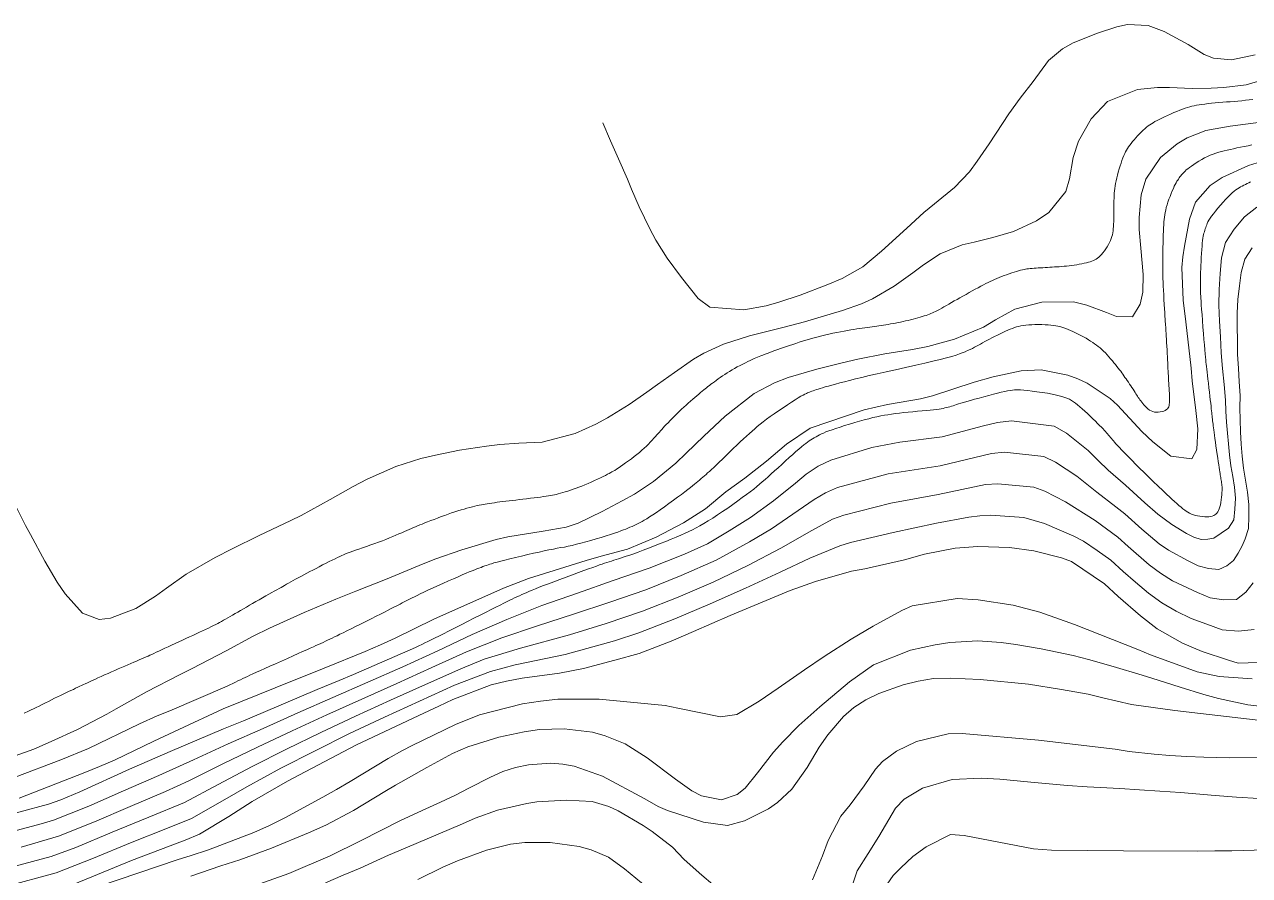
# Model space of a CAD drawing. Header units: inches. Extents: x 115425 to 116786, y 150085 to 152399.
# Drawn here: x 115569.6 to 115667.6, y 152248.4 to 152316.5 of the extents above; entities that cross this region are included whole.
import ezdxf

# ---------------------------------------------------------------- set-up
doc = ezdxf.new("R2010")
doc.units = ezdxf.units.IN
doc.header["$MEASUREMENT"] = 0
doc.layers.add('Contour', color=7, linetype='Continuous', lineweight=0, true_color=0xbed2ff)

msp = doc.modelspace()

# ---------------------------------------------------------------- linework, layer by layer
at = {"layer": 'Contour'}
for points in [[(115615.889, 152308.657), (115616.491, 152307.222), (115617.135, 152305.797), (115617.836, 152304.168), (115618.177, 152303.353), (115618.795, 152301.938), (115619.625, 152300.172), (115620.115, 152299.274), (115621.025, 152297.842), (115622.161, 152296.289), (115623.498, 152294.599), (115624.445, 152293.927), (115627.157, 152293.697), (115628.927, 152294.022), (115629.962, 152294.305), (115631.668, 152294.879), (115633.868, 152295.716), (115635.005, 152296.199), (115636.676, 152297.147), (115638.161, 152298.4), (115640.184, 152300.241), (115641.554, 152301.498), (115642.395, 152302.184), (115644.005, 152303.487), (115645.199, 152304.757), (115645.823, 152305.591), (115646.78, 152306.973), (115647.85, 152308.609), (115648.357, 152309.393), (115649.266, 152310.626), (115650.284, 152311.972), (115651.524, 152313.665), (115652.646, 152314.574), (115653.5, 152315.056), (115655.433, 152315.846), (115656.986, 152316.346), (115657.85, 152316.535), (115659.486, 152316.457), (115660.775, 152315.98), (115662.686, 152314.938), (115663.976, 152314.143), (115664.72, 152313.84), (115666.151, 152313.714), (115668.056, 152314.115)], [(115669.318, 152312.28), (115667.328, 152311.704), (115665.552, 152311.494), (115664.542, 152311.441), (115663.018, 152311.41), (115661.196, 152311.485), (115660.241, 152311.501), (115658.625, 152311.34), (115656.227, 152310.376), (115654.942, 152308.994), (115653.912, 152307.188), (115653.479, 152305.88), (115653.196, 152304.188), (115652.903, 152303.169), (115651.558, 152301.487), (115650.557, 152300.823), (115648.729, 152299.968), (115647.078, 152299.489), (115645.564, 152299.121), (115644.619, 152298.89), (115642.865, 152298.183), (115641.514, 152297.298), (115640.674, 152296.665), (115639.176, 152295.607), (115637.432, 152294.59), (115636.563, 152294.188), (115635.044, 152293.653), (115633.063, 152293.059), (115632.018, 152292.741), (115630.263, 152292.3), (115627.615, 152291.617), (115625.517, 152290.947), (115623.949, 152290.244), (115623.131, 152289.761), (115621.607, 152288.686), (115620.245, 152287.739), (115619.388, 152287.124), (115617.98, 152286.125), (115616.252, 152285.055), (115615.309, 152284.549), (115613.67, 152283.804), (115611.022, 152283.121), (115609.169, 152283.02), (115607.626, 152282.919), (115606.578, 152282.805), (115604.409, 152282.472), (115602.487, 152282.071), (115601.311, 152281.801), (115599.329, 152281.172), (115597.018, 152280.161), (115595.905, 152279.562), (115594.08, 152278.521), (115591.754, 152277.254), (115590.928, 152276.834), (115588.383, 152275.643), (115586.23, 152274.576), (115584.883, 152273.885), (115582.556, 152272.557), (115580.985, 152271.429), (115580.101, 152270.78), (115578.525, 152269.794), (115576.513, 152269.015), (115575.59, 152268.915), (115574.249, 152269.438), (115572.882, 152270.988), (115572.242, 152271.916), (115571.251, 152273.598), (115570.094, 152275.727), (115569.715, 152276.454), (115568.596, 152278.696)], [(115569.602, 152261.428), (115569.712, 152261.475), (115569.841, 152261.532), (115569.991, 152261.601), (115570.16, 152261.682), (115570.35, 152261.773), (115570.559, 152261.876), (115570.788, 152261.991), (115571.037, 152262.117), (115571.293, 152262.246), (115571.544, 152262.372), (115571.789, 152262.494), (115572.028, 152262.613), (115572.262, 152262.728), (115572.49, 152262.839), (115572.713, 152262.946), (115572.93, 152263.049), (115573.139, 152263.149), (115573.339, 152263.243), (115573.529, 152263.333), (115573.71, 152263.418), (115573.881, 152263.499), (115574.042, 152263.575), (115574.195, 152263.646), (115574.337, 152263.712), (115574.484, 152263.78), (115574.65, 152263.856), (115574.834, 152263.94), (115575.036, 152264.032), (115575.257, 152264.132), (115575.496, 152264.241), (115575.754, 152264.357), (115576.031, 152264.482), (115576.313, 152264.609), (115576.59, 152264.732), (115576.861, 152264.852), (115577.127, 152264.969), (115577.386, 152265.082), (115577.64, 152265.191), (115577.888, 152265.297), (115578.131, 152265.4), (115578.364, 152265.499), (115578.585, 152265.593), (115578.793, 152265.683), (115578.989, 152265.768), (115579.173, 152265.849), (115579.344, 152265.925), (115579.503, 152265.997), (115579.649, 152266.064), (115579.799, 152266.133), (115579.968, 152266.212), (115580.157, 152266.299), (115580.365, 152266.395), (115580.592, 152266.5), (115580.839, 152266.614), (115581.106, 152266.736), (115581.392, 152266.868), (115581.686, 152267.003), (115581.975, 152267.137), (115582.259, 152267.268), (115582.539, 152267.398), (115582.815, 152267.526), (115583.086, 152267.652), (115583.353, 152267.776), (115583.615, 152267.899), (115583.867, 152268.017), (115584.106, 152268.13), (115584.329, 152268.238), (115584.538, 152268.34), (115584.733, 152268.437), (115584.913, 152268.527), (115585.078, 152268.613), (115585.229, 152268.693), (115585.378, 152268.773), (115585.535, 152268.86), (115585.703, 152268.953), (115585.879, 152269.053), (115586.066, 152269.159), (115586.261, 152269.272), (115586.466, 152269.392), (115586.681, 152269.518), (115586.903, 152269.648), (115587.133, 152269.782), (115587.369, 152269.919), (115587.611, 152270.06), (115587.861, 152270.203), (115588.117, 152270.35), (115588.38, 152270.499), (115588.649, 152270.652), (115588.914, 152270.802), (115589.161, 152270.941), (115589.391, 152271.071), (115589.604, 152271.191), (115589.8, 152271.302), (115589.979, 152271.402), (115590.141, 152271.493), (115590.285, 152271.574), (115590.427, 152271.653), (115590.58, 152271.738), (115590.744, 152271.829), (115590.92, 152271.926), (115591.107, 152272.029), (115591.305, 152272.137), (115591.515, 152272.252), (115591.736, 152272.372), (115591.966, 152272.497), (115592.201, 152272.623), (115592.443, 152272.752), (115592.69, 152272.882), (115592.943, 152273.014), (115593.202, 152273.148), (115593.467, 152273.284), (115593.738, 152273.422), (115594.001, 152273.555), (115594.242, 152273.675), (115594.461, 152273.784), (115594.659, 152273.88), (115594.836, 152273.964), (115594.991, 152274.036), (115595.124, 152274.096), (115595.235, 152274.144), (115595.351, 152274.19), (115595.496, 152274.245), (115595.67, 152274.31), (115595.875, 152274.384), (115596.108, 152274.467), (115596.372, 152274.559), (115596.664, 152274.66), (115596.987, 152274.771), (115597.318, 152274.885), (115597.639, 152274.999), (115597.947, 152275.112), (115598.245, 152275.223), (115598.531, 152275.334), (115598.806, 152275.444), (115599.069, 152275.553), (115599.321, 152275.661), (115599.561, 152275.766), (115599.789, 152275.865), (115600.005, 152275.959), (115600.209, 152276.047), (115600.4, 152276.13), (115600.58, 152276.207), (115600.747, 152276.279), (115600.902, 152276.345), (115601.059, 152276.412), (115601.235, 152276.484), (115601.428, 152276.562), (115601.639, 152276.647), (115601.867, 152276.737), (115602.114, 152276.833), (115602.378, 152276.935), (115602.66, 152277.043), (115602.947, 152277.151), (115603.228, 152277.254), (115603.502, 152277.351), (115603.77, 152277.444), (115604.032, 152277.531), (115604.287, 152277.613), (115604.535, 152277.69), (115604.777, 152277.761), (115605.01, 152277.828), (115605.231, 152277.888), (115605.44, 152277.944), (115605.638, 152277.993), (115605.825, 152278.038), (115605.999, 152278.076), (115606.162, 152278.109), (115606.314, 152278.137), (115606.466, 152278.162), (115606.63, 152278.188), (115606.807, 152278.215), (115606.997, 152278.242), (115607.2, 152278.27), (115607.415, 152278.298), (115607.642, 152278.327), (115607.882, 152278.357), (115608.132, 152278.387), (115608.389, 152278.418), (115608.653, 152278.45), (115608.925, 152278.482), (115609.203, 152278.515), (115609.488, 152278.549), (115609.781, 152278.583), (115610.08, 152278.618), (115610.373, 152278.652), (115610.646, 152278.686), (115610.898, 152278.719), (115611.13, 152278.751), (115611.341, 152278.781), (115611.532, 152278.811), (115611.703, 152278.84), (115611.853, 152278.868), (115611.998, 152278.898), (115612.153, 152278.933), (115612.317, 152278.975), (115612.491, 152279.021), (115612.675, 152279.074), (115612.868, 152279.131), (115613.072, 152279.195), (115613.284, 152279.264), (115613.505, 152279.339), (115613.731, 152279.42), (115613.962, 152279.508), (115614.2, 152279.602), (115614.442, 152279.702), (115614.691, 152279.809), (115614.944, 152279.922), (115615.204, 152280.041), (115615.455, 152280.159), (115615.685, 152280.268), (115615.893, 152280.367), (115616.079, 152280.457), (115616.244, 152280.538), (115616.387, 152280.61), (115616.508, 152280.672), (115616.607, 152280.726), (115616.706, 152280.782), (115616.823, 152280.854), (115616.959, 152280.941), (115617.115, 152281.044), (115617.289, 152281.163), (115617.483, 152281.297), (115617.696, 152281.446), (115617.928, 152281.612), (115618.164, 152281.784), (115618.389, 152281.956), (115618.604, 152282.126), (115618.809, 152282.296), (115619.003, 152282.464), (115619.186, 152282.632), (115619.359, 152282.798), (115619.522, 152282.964), (115619.674, 152283.125), (115619.818, 152283.278), (115619.953, 152283.423), (115620.079, 152283.56), (115620.197, 152283.689), (115620.306, 152283.81), (115620.406, 152283.923), (115620.497, 152284.027), (115620.59, 152284.134), (115620.696, 152284.251), (115620.816, 152284.38), (115620.948, 152284.52), (115621.093, 152284.671), (115621.252, 152284.834), (115621.423, 152285.008), (115621.608, 152285.193), (115621.797, 152285.381), (115621.985, 152285.564), (115622.17, 152285.742), (115622.354, 152285.914), (115622.535, 152286.081), (115622.713, 152286.242), (115622.89, 152286.398), (115623.064, 152286.549), (115623.233, 152286.693), (115623.393, 152286.829), (115623.545, 152286.957), (115623.688, 152287.076), (115623.822, 152287.187), (115623.948, 152287.29), (115624.065, 152287.385), (115624.173, 152287.472), (115624.281, 152287.557), (115624.398, 152287.646), (115624.522, 152287.741), (115624.655, 152287.841), (115624.797, 152287.945), (115624.946, 152288.055), (115625.104, 152288.169), (115625.27, 152288.288), (115625.444, 152288.41), (115625.625, 152288.531), (115625.812, 152288.651), (115626.007, 152288.771), (115626.208, 152288.891), (115626.416, 152289.01), (115626.632, 152289.129), (115626.854, 152289.247), (115627.073, 152289.361), (115627.279, 152289.466), (115627.473, 152289.562), (115627.654, 152289.65), (115627.823, 152289.729), (115627.979, 152289.799), (115628.122, 152289.861), (115628.252, 152289.914), (115628.383, 152289.965), (115628.525, 152290.02), (115628.68, 152290.079), (115628.848, 152290.142), (115629.028, 152290.209), (115629.221, 152290.28), (115629.425, 152290.356), (115629.643, 152290.435), (115629.868, 152290.517), (115630.098, 152290.599), (115630.333, 152290.682), (115630.572, 152290.765), (115630.815, 152290.848), (115631.063, 152290.932), (115631.316, 152291.017), (115631.572, 152291.101), (115631.836, 152291.186), (115632.109, 152291.269), (115632.392, 152291.352), (115632.683, 152291.433), (115632.985, 152291.513), (115633.295, 152291.592), (115633.615, 152291.67), (115633.944, 152291.747), (115634.272, 152291.821), (115634.585, 152291.888), (115634.885, 152291.95), (115635.171, 152292.006), (115635.443, 152292.056), (115635.702, 152292.1), (115635.947, 152292.139), (115636.178, 152292.171), (115636.399, 152292.2), (115636.614, 152292.229), (115636.823, 152292.257), (115637.026, 152292.285), (115637.223, 152292.312), (115637.414, 152292.338), (115637.598, 152292.364), (115637.777, 152292.39), (115637.954, 152292.416), (115638.135, 152292.444), (115638.318, 152292.473), (115638.505, 152292.504), (115638.695, 152292.536), (115638.888, 152292.57), (115639.085, 152292.605), (115639.284, 152292.642), (115639.485, 152292.681), (115639.686, 152292.722), (115639.887, 152292.765), (115640.087, 152292.809), (115640.286, 152292.856), (115640.486, 152292.905), (115640.685, 152292.955), (115640.883, 152293.008), (115641.076, 152293.061), (115641.258, 152293.112), (115641.428, 152293.163), (115641.588, 152293.213), (115641.736, 152293.261), (115641.874, 152293.309), (115642, 152293.355), (115642.115, 152293.4), (115642.23, 152293.449), (115642.357, 152293.507), (115642.495, 152293.575), (115642.644, 152293.651), (115642.805, 152293.736), (115642.976, 152293.83), (115643.159, 152293.933), (115643.354, 152294.045), (115643.557, 152294.163), (115643.768, 152294.284), (115643.985, 152294.409), (115644.209, 152294.537), (115644.44, 152294.668), (115644.678, 152294.803), (115644.922, 152294.94), (115645.174, 152295.081), (115645.423, 152295.22), (115645.662, 152295.351), (115645.889, 152295.474), (115646.106, 152295.589), (115646.311, 152295.696), (115646.506, 152295.796), (115646.689, 152295.887), (115646.862, 152295.971), (115647.032, 152296.05), (115647.207, 152296.129), (115647.388, 152296.207), (115647.575, 152296.284), (115647.767, 152296.361), (115647.965, 152296.437), (115648.169, 152296.512), (115648.379, 152296.586), (115648.585, 152296.657), (115648.778, 152296.72), (115648.96, 152296.777), (115649.129, 152296.826), (115649.285, 152296.869), (115649.429, 152296.905), (115649.561, 152296.933), (115649.681, 152296.955), (115649.799, 152296.972), (115649.925, 152296.989), (115650.061, 152297.004), (115650.206, 152297.018), (115650.36, 152297.032), (115650.522, 152297.044), (115650.694, 152297.055), (115650.874, 152297.065), (115651.06, 152297.075), (115651.246, 152297.085), (115651.433, 152297.095), (115651.62, 152297.106), (115651.809, 152297.117), (115651.997, 152297.129), (115652.187, 152297.141), (115652.377, 152297.154), (115652.569, 152297.168), (115652.764, 152297.185), (115652.96, 152297.205), (115653.16, 152297.228), (115653.361, 152297.254), (115653.565, 152297.283), (115653.772, 152297.315), (115653.981, 152297.351), (115654.184, 152297.388), (115654.374, 152297.427), (115654.55, 152297.468), (115654.713, 152297.511), (115654.862, 152297.555), (115654.998, 152297.601), (115655.12, 152297.649), (115655.229, 152297.698), (115655.332, 152297.756), (115655.437, 152297.829), (115655.544, 152297.917), (115655.653, 152298.02), (115655.763, 152298.138), (115655.876, 152298.271), (115655.99, 152298.42), (115656.107, 152298.583), (115656.218, 152298.752), (115656.318, 152298.919), (115656.405, 152299.083), (115656.481, 152299.245), (115656.544, 152299.404), (115656.596, 152299.56), (115656.635, 152299.714), (115656.663, 152299.865), (115656.683, 152300.021), (115656.7, 152300.191), (115656.714, 152300.374), (115656.726, 152300.569), (115656.734, 152300.778), (115656.739, 152301), (115656.742, 152301.235), (115656.741, 152301.483), (115656.74, 152301.733), (115656.741, 152301.974), (115656.745, 152302.206), (115656.75, 152302.429), (115656.758, 152302.643), (115656.769, 152302.848), (115656.781, 152303.043), (115656.796, 152303.23), (115656.816, 152303.417), (115656.843, 152303.612), (115656.878, 152303.817), (115656.921, 152304.03), (115656.971, 152304.253), (115657.03, 152304.484), (115657.096, 152304.724), (115657.169, 152304.973), (115657.246, 152305.219), (115657.322, 152305.448), (115657.397, 152305.661), (115657.471, 152305.858), (115657.545, 152306.039), (115657.617, 152306.204), (115657.688, 152306.353), (115657.758, 152306.485), (115657.833, 152306.612), (115657.918, 152306.743), (115658.014, 152306.879), (115658.12, 152307.02), (115658.236, 152307.165), (115658.362, 152307.316), (115658.499, 152307.47), (115658.647, 152307.63), (115658.798, 152307.787), (115658.945, 152307.933), (115659.088, 152308.069), (115659.228, 152308.195), (115659.365, 152308.31), (115659.498, 152308.414), (115659.627, 152308.509), (115659.752, 152308.593), (115659.885, 152308.674), (115660.034, 152308.759), (115660.2, 152308.849), (115660.383, 152308.944), (115660.584, 152309.044), (115660.801, 152309.148), (115661.035, 152309.257), (115661.287, 152309.371), (115661.541, 152309.482), (115661.783, 152309.584), (115662.014, 152309.676), (115662.233, 152309.759), (115662.441, 152309.832), (115662.637, 152309.896), (115662.821, 152309.95), (115662.994, 152309.995), (115663.169, 152310.034), (115663.361, 152310.071), (115663.568, 152310.106), (115663.792, 152310.14), (115664.033, 152310.171), (115664.289, 152310.201), (115664.562, 152310.229), (115664.851, 152310.256), (115665.149, 152310.281), (115665.449, 152310.307), (115665.75, 152310.333), (115666.052, 152310.359), (115666.357, 152310.385), (115666.662, 152310.412), (115666.969, 152310.439), (115667.278, 152310.466), (115667.58, 152310.494), (115667.865, 152310.523)], [(115567.45, 152257.497), (115570.381, 152258.544), (115571.743, 152259.146), (115573.849, 152260.126), (115576.201, 152261.339), (115576.964, 152261.77), (115579.39, 152263.123), (115582.083, 152264.522), (115583.035, 152265.01), (115585.763, 152266.417), (115587.919, 152267.591), (115589.219, 152268.229), (115591.979, 152269.476), (115594.512, 152270.551), (115596.132, 152271.19), (115598.628, 152272.187), (115601.179, 152273.244), (115602.44, 152273.742), (115604.603, 152274.508), (115607.334, 152275.322), (115608.287, 152275.544), (115611.114, 152276.001), (115612.937, 152276.316), (115613.902, 152276.636), (115615.821, 152277.559), (115617.428, 152278.429), (115618.398, 152278.961), (115619.939, 152279.974), (115621.722, 152281.441), (115622.531, 152282.243), (115623.956, 152283.587), (115625.654, 152285.197), (115627.986, 152287.004), (115629.602, 152287.873), (115630.693, 152288.278), (115632.995, 152288.953), (115635.018, 152289.457), (115636.283, 152289.76), (115638.419, 152290.191), (115640.65, 152290.531), (115641.86, 152290.755), (115644.009, 152291.345), (115646.319, 152292.32), (115647.291, 152292.905), (115648.827, 152293.768), (115650.993, 152294.322), (115653.508, 152294.335), (115654.572, 152294.077), (115656.15, 152293.478), (115656.965, 152293.164), (115658.239, 152293.148), (115658.85, 152294.142), (115659.052, 152295.11), (115659.098, 152296.517), (115658.897, 152298.629), (115658.777, 152300.128), (115658.768, 152301.102), (115658.939, 152302.913), (115659.291, 152304.169), (115660.478, 152305.891), (115661.8, 152306.998), (115662.601, 152307.473), (115664.094, 152308.053), (115666.06, 152308.391), (115668.707, 152308.738)], [(115585.821, 152263.582), (115586.05, 152263.693), (115586.273, 152263.801), (115586.488, 152263.905), (115586.696, 152264.005), (115586.897, 152264.101), (115587.091, 152264.193), (115587.278, 152264.282), (115587.457, 152264.366), (115587.653, 152264.458), (115587.891, 152264.567), (115588.169, 152264.695), (115588.488, 152264.839), (115588.847, 152265.002), (115589.248, 152265.182), (115589.69, 152265.381), (115590.172, 152265.596), (115590.655, 152265.812), (115591.099, 152266.011), (115591.503, 152266.192), (115591.868, 152266.355), (115592.194, 152266.501), (115592.481, 152266.629), (115592.728, 152266.74), (115592.936, 152266.834), (115593.124, 152266.919), (115593.311, 152267.004), (115593.497, 152267.09), (115593.683, 152267.176), (115593.868, 152267.263), (115594.052, 152267.35), (115594.236, 152267.437), (115594.419, 152267.525), (115594.618, 152267.622), (115594.85, 152267.735), (115595.115, 152267.865), (115595.412, 152268.012), (115595.743, 152268.176), (115596.106, 152268.357), (115596.502, 152268.555), (115596.931, 152268.769), (115597.358, 152268.983), (115597.75, 152269.18), (115598.106, 152269.359), (115598.426, 152269.521), (115598.71, 152269.666), (115598.959, 152269.792), (115599.172, 152269.902), (115599.349, 152269.994), (115599.508, 152270.077), (115599.668, 152270.16), (115599.828, 152270.243), (115599.987, 152270.326), (115600.147, 152270.408), (115600.307, 152270.491), (115600.468, 152270.573), (115600.628, 152270.655), (115600.807, 152270.745), (115601.022, 152270.85), (115601.275, 152270.971), (115601.564, 152271.107), (115601.89, 152271.259), (115602.253, 152271.426), (115602.652, 152271.609), (115603.088, 152271.808), (115603.526, 152272.005), (115603.929, 152272.185), (115604.298, 152272.348), (115604.633, 152272.494), (115604.933, 152272.623), (115605.199, 152272.734), (115605.43, 152272.828), (115605.627, 152272.905), (115605.803, 152272.972), (115605.972, 152273.035), (115606.134, 152273.095), (115606.288, 152273.151), (115606.434, 152273.204), (115606.573, 152273.254), (115606.705, 152273.3), (115606.83, 152273.342), (115606.975, 152273.389), (115607.169, 152273.445), (115607.413, 152273.512), (115607.707, 152273.588), (115608.05, 152273.675), (115608.442, 152273.772), (115608.883, 152273.88), (115609.374, 152273.997), (115609.875, 152274.115), (115610.344, 152274.223), (115610.784, 152274.322), (115611.192, 152274.411), (115611.571, 152274.49), (115611.918, 152274.56), (115612.235, 152274.62), (115612.522, 152274.671), (115612.803, 152274.722), (115613.105, 152274.784), (115613.426, 152274.855), (115613.768, 152274.937), (115614.13, 152275.029), (115614.512, 152275.132), (115614.915, 152275.244), (115615.338, 152275.367), (115615.754, 152275.492), (115616.136, 152275.609), (115616.484, 152275.719), (115616.799, 152275.821), (115617.081, 152275.916), (115617.328, 152276.004), (115617.542, 152276.085), (115617.722, 152276.159), (115617.885, 152276.229), (115618.048, 152276.302), (115618.211, 152276.376), (115618.373, 152276.451), (115618.535, 152276.529), (115618.696, 152276.608), (115618.857, 152276.689), (115619.018, 152276.771), (115619.192, 152276.866), (115619.393, 152276.985), (115619.621, 152277.127), (115619.876, 152277.294), (115620.158, 152277.484), (115620.467, 152277.698), (115620.803, 152277.936), (115621.167, 152278.197), (115621.528, 152278.461), (115621.859, 152278.704), (115622.16, 152278.927), (115622.431, 152279.13), (115622.671, 152279.313), (115622.88, 152279.476), (115623.059, 152279.619), (115623.208, 152279.741), (115623.341, 152279.854), (115623.474, 152279.967), (115623.606, 152280.08), (115623.738, 152280.193), (115623.869, 152280.307), (115624, 152280.42), (115624.13, 152280.534), (115624.259, 152280.648), (115624.399, 152280.773), (115624.562, 152280.922), (115624.748, 152281.094), (115624.955, 152281.289), (115625.186, 152281.507), (115625.438, 152281.749), (115625.714, 152282.014), (115626.011, 152282.301), (115626.313, 152282.593), (115626.6, 152282.868), (115626.873, 152283.128), (115627.132, 152283.371), (115627.376, 152283.598), (115627.605, 152283.809), (115627.821, 152284.004), (115628.022, 152284.183), (115628.227, 152284.359), (115628.454, 152284.544), (115628.704, 152284.74), (115628.976, 152284.945), (115629.27, 152285.16), (115629.587, 152285.384), (115629.926, 152285.619), (115630.288, 152285.863), (115630.644, 152286.099), (115630.964, 152286.309), (115631.25, 152286.492), (115631.501, 152286.65), (115631.717, 152286.781), (115631.898, 152286.886), (115632.044, 152286.965), (115632.156, 152287.018), (115632.253, 152287.058), (115632.356, 152287.099), (115632.465, 152287.141), (115632.58, 152287.184), (115632.702, 152287.227), (115632.83, 152287.272), (115632.963, 152287.318), (115633.103, 152287.365), (115633.261, 152287.415), (115633.448, 152287.472), (115633.666, 152287.536), (115633.913, 152287.606), (115634.19, 152287.682), (115634.496, 152287.765), (115634.833, 152287.855), (115635.199, 152287.951), (115635.609, 152288.056), (115636.077, 152288.171), (115636.602, 152288.297), (115637.185, 152288.434), (115637.826, 152288.58), (115638.524, 152288.738), (115639.28, 152288.906), (115640.094, 152289.084), (115640.898, 152289.262), (115641.627, 152289.428), (115642.279, 152289.582), (115642.855, 152289.724), (115643.355, 152289.854), (115643.779, 152289.973), (115644.127, 152290.08), (115644.398, 152290.175), (115644.627, 152290.264), (115644.844, 152290.352), (115645.051, 152290.441), (115645.248, 152290.529), (115645.433, 152290.616), (115645.608, 152290.704), (115645.773, 152290.791), (115645.926, 152290.878), (115646.08, 152290.967), (115646.243, 152291.059), (115646.416, 152291.154), (115646.599, 152291.253), (115646.792, 152291.356), (115646.995, 152291.462), (115647.208, 152291.571), (115647.431, 152291.684), (115647.654, 152291.794), (115647.868, 152291.896), (115648.073, 152291.99), (115648.269, 152292.075), (115648.455, 152292.151), (115648.633, 152292.219), (115648.802, 152292.279), (115648.961, 152292.33), (115649.124, 152292.374), (115649.303, 152292.412), (115649.498, 152292.444), (115649.709, 152292.471), (115649.935, 152292.491), (115650.178, 152292.506), (115650.436, 152292.515), (115650.711, 152292.518), (115650.984, 152292.516), (115651.241, 152292.509), (115651.481, 152292.496), (115651.704, 152292.479), (115651.911, 152292.456), (115652.1, 152292.429), (115652.273, 152292.396), (115652.428, 152292.358), (115652.58, 152292.313), (115652.741, 152292.26), (115652.911, 152292.197), (115653.091, 152292.126), (115653.279, 152292.046), (115653.477, 152291.957), (115653.684, 152291.859), (115653.9, 152291.753), (115654.115, 152291.642), (115654.322, 152291.532), (115654.519, 152291.422), (115654.706, 152291.312), (115654.884, 152291.203), (115655.052, 152291.094), (115655.21, 152290.986), (115655.36, 152290.878), (115655.503, 152290.766), (115655.647, 152290.648), (115655.789, 152290.522), (115655.931, 152290.39), (115656.072, 152290.251), (115656.212, 152290.104), (115656.352, 152289.95), (115656.491, 152289.79), (115656.626, 152289.629), (115656.754, 152289.473), (115656.875, 152289.324), (115656.989, 152289.18), (115657.097, 152289.043), (115657.197, 152288.911), (115657.291, 152288.785), (115657.377, 152288.664), (115657.461, 152288.545), (115657.547, 152288.423), (115657.635, 152288.297), (115657.724, 152288.168), (115657.815, 152288.036), (115657.907, 152287.9), (115658.002, 152287.761), (115658.098, 152287.618), (115658.192, 152287.478), (115658.281, 152287.344), (115658.365, 152287.218), (115658.443, 152287.098), (115658.516, 152286.986), (115658.583, 152286.88), (115658.645, 152286.782), (115658.702, 152286.691), (115658.76, 152286.601), (115658.824, 152286.508), (115658.896, 152286.412), (115658.975, 152286.312), (115659.061, 152286.208), (115659.155, 152286.101), (115659.255, 152285.99), (115659.362, 152285.876), (115659.476, 152285.77), (115659.597, 152285.681), (115659.724, 152285.61), (115659.857, 152285.558), (115659.997, 152285.524), (115660.144, 152285.507), (115660.296, 152285.509), (115660.455, 152285.529), (115660.609, 152285.562), (115660.743, 152285.605), (115660.86, 152285.656), (115660.958, 152285.716), (115661.038, 152285.785), (115661.1, 152285.863), (115661.143, 152285.95), (115661.168, 152286.046), (115661.182, 152286.152), (115661.193, 152286.27), (115661.199, 152286.401), (115661.202, 152286.543), (115661.202, 152286.697), (115661.197, 152286.863), (115661.189, 152287.042), (115661.177, 152287.232), (115661.164, 152287.428), (115661.151, 152287.624), (115661.139, 152287.821), (115661.127, 152288.017), (115661.116, 152288.213), (115661.106, 152288.409), (115661.095, 152288.605), (115661.086, 152288.801), (115661.076, 152289.004), (115661.066, 152289.22), (115661.054, 152289.45), (115661.042, 152289.692), (115661.029, 152289.948), (115661.015, 152290.217), (115660.999, 152290.5), (115660.984, 152290.796), (115660.968, 152291.087), (115660.953, 152291.354), (115660.938, 152291.597), (115660.925, 152291.817), (115660.913, 152292.013), (115660.901, 152292.185), (115660.891, 152292.334), (115660.881, 152292.459), (115660.871, 152292.59), (115660.86, 152292.757), (115660.846, 152292.961), (115660.831, 152293.2), (115660.814, 152293.476), (115660.796, 152293.788), (115660.776, 152294.136), (115660.754, 152294.52), (115660.733, 152294.909), (115660.714, 152295.272), (115660.698, 152295.607), (115660.685, 152295.917), (115660.674, 152296.199), (115660.666, 152296.455), (115660.66, 152296.684), (115660.657, 152296.887), (115660.656, 152297.086), (115660.656, 152297.305), (115660.657, 152297.544), (115660.66, 152297.803), (115660.664, 152298.082), (115660.669, 152298.38), (115660.675, 152298.699), (115660.683, 152299.037), (115660.691, 152299.375), (115660.701, 152299.69), (115660.713, 152299.984), (115660.726, 152300.256), (115660.74, 152300.506), (115660.756, 152300.734), (115660.772, 152300.94), (115660.791, 152301.124), (115660.814, 152301.301), (115660.847, 152301.487), (115660.89, 152301.682), (115660.941, 152301.885), (115661.002, 152302.096), (115661.073, 152302.316), (115661.152, 152302.544), (115661.242, 152302.781), (115661.333, 152303.012), (115661.42, 152303.224), (115661.503, 152303.416), (115661.582, 152303.589), (115661.656, 152303.742), (115661.725, 152303.875), (115661.79, 152303.989), (115661.851, 152304.084), (115661.911, 152304.168), (115661.971, 152304.251), (115662.033, 152304.333), (115662.096, 152304.414), (115662.16, 152304.493), (115662.225, 152304.572), (115662.292, 152304.649), (115662.36, 152304.726), (115662.438, 152304.805), (115662.537, 152304.894), (115662.655, 152304.99), (115662.794, 152305.095), (115662.953, 152305.208), (115663.132, 152305.329), (115663.332, 152305.459), (115663.551, 152305.597), (115663.78, 152305.734), (115664.008, 152305.859), (115664.235, 152305.974), (115664.46, 152306.077), (115664.685, 152306.169), (115664.908, 152306.25), (115665.13, 152306.319), (115665.351, 152306.378), (115665.577, 152306.431), (115665.815, 152306.485), (115666.063, 152306.541), (115666.323, 152306.598), (115666.594, 152306.655), (115666.876, 152306.714), (115667.17, 152306.774), (115667.475, 152306.835), (115667.773, 152306.894)], [(115592.344, 152264.525), (115593.597, 152265.032), (115596.881, 152266.371), (115598.107, 152266.888), (115599.272, 152267.424), (115602.349, 152268.945), (115607.93, 152271.419), (115609.933, 152272.189), (115613.263, 152273.244), (115614.531, 152273.635), (115615.753, 152273.993), (115617.856, 152274.557), (115620.153, 152275.497), (115622.34, 152276.666), (115624.077, 152277.764), (115625.726, 152279.126), (115627.243, 152280.225), (115628.953, 152281.601), (115630.57, 152282.943), (115632.463, 152284.23), (115636.769, 152285.692), (115638.63, 152286.13), (115641.28, 152286.574), (115642.243, 152286.832), (115645.583, 152287.904), (115647.099, 152288.351), (115649.343, 152288.831), (115650.92, 152288.887), (115653.07, 152288.485), (115653.859, 152288.19), (115654.611, 152287.825), (115656.438, 152286.617), (115657.044, 152286.079), (115658.971, 152283.974), (115659.853, 152283.145), (115661.292, 152281.983), (115662.986, 152281.788), (115663.386, 152282.53), (115663.457, 152284.184), (115663.292, 152285.658), (115663.018, 152288.029), (115662.92, 152289.041), (115662.513, 152292.743), (115662.294, 152294.484), (115662.185, 152297.081), (115662.269, 152297.937), (115662.398, 152298.802), (115662.791, 152300.951), (115663.288, 152302.32), (115664.439, 152303.661), (115665.403, 152304.3), (115667.517, 152305.254), (115668.91, 152305.686)], [(115600.9, 152266.682), (115601.157, 152266.808), (115601.406, 152266.929), (115601.646, 152267.047), (115601.877, 152267.16), (115602.099, 152267.27), (115602.312, 152267.375), (115602.516, 152267.476), (115602.711, 152267.572), (115602.923, 152267.678), (115603.176, 152267.804), (115603.471, 152267.953), (115603.807, 152268.122), (115604.185, 152268.313), (115604.605, 152268.526), (115605.066, 152268.76), (115605.569, 152269.015), (115606.072, 152269.271), (115606.534, 152269.505), (115606.954, 152269.717), (115607.332, 152269.908), (115607.669, 152270.078), (115607.965, 152270.226), (115608.219, 152270.353), (115608.431, 152270.458), (115608.624, 152270.552), (115608.817, 152270.645), (115609.011, 152270.737), (115609.207, 152270.827), (115609.403, 152270.917), (115609.601, 152271.005), (115609.8, 152271.092), (115610, 152271.178), (115610.221, 152271.271), (115610.484, 152271.378), (115610.79, 152271.498), (115611.137, 152271.633), (115611.526, 152271.782), (115611.958, 152271.945), (115612.431, 152272.122), (115612.947, 152272.314), (115613.461, 152272.504), (115613.931, 152272.676), (115614.358, 152272.832), (115614.74, 152272.971), (115615.078, 152273.093), (115615.373, 152273.198), (115615.623, 152273.287), (115615.829, 152273.358), (115616.013, 152273.42), (115616.198, 152273.481), (115616.382, 152273.542), (115616.566, 152273.602), (115616.75, 152273.661), (115616.934, 152273.719), (115617.118, 152273.776), (115617.302, 152273.832), (115617.506, 152273.897), (115617.747, 152273.978), (115618.027, 152274.075), (115618.344, 152274.189), (115618.7, 152274.32), (115619.094, 152274.467), (115619.527, 152274.63), (115619.997, 152274.811), (115620.474, 152274.996), (115620.923, 152275.174), (115621.345, 152275.346), (115621.74, 152275.512), (115622.108, 152275.67), (115622.449, 152275.822), (115622.763, 152275.968), (115623.05, 152276.107), (115623.334, 152276.253), (115623.637, 152276.419), (115623.959, 152276.605), (115624.301, 152276.812), (115624.662, 152277.039), (115625.043, 152277.287), (115625.443, 152277.555), (115625.863, 152277.843), (115626.278, 152278.134), (115626.667, 152278.41), (115627.027, 152278.671), (115627.36, 152278.917), (115627.665, 152279.148), (115627.942, 152279.364), (115628.192, 152279.565), (115628.414, 152279.75), (115628.629, 152279.935), (115628.856, 152280.134), (115629.097, 152280.346), (115629.35, 152280.572), (115629.616, 152280.812), (115629.895, 152281.065), (115630.186, 152281.332), (115630.49, 152281.612), (115630.79, 152281.887), (115631.067, 152282.137), (115631.321, 152282.363), (115631.552, 152282.564), (115631.761, 152282.74), (115631.948, 152282.891), (115632.111, 152283.018), (115632.252, 152283.12), (115632.383, 152283.208), (115632.516, 152283.295), (115632.651, 152283.379), (115632.788, 152283.461), (115632.927, 152283.541), (115633.069, 152283.619), (115633.212, 152283.694), (115633.358, 152283.768), (115633.522, 152283.844), (115633.719, 152283.926), (115633.95, 152284.016), (115634.215, 152284.112), (115634.513, 152284.214), (115634.845, 152284.324), (115635.211, 152284.44), (115635.61, 152284.563), (115636.018, 152284.684), (115636.408, 152284.796), (115636.781, 152284.898), (115637.137, 152284.991), (115637.476, 152285.074), (115637.798, 152285.147), (115638.103, 152285.21), (115638.391, 152285.264), (115638.676, 152285.312), (115638.975, 152285.358), (115639.286, 152285.401), (115639.61, 152285.441), (115639.948, 152285.48), (115640.298, 152285.515), (115640.661, 152285.549), (115641.037, 152285.58), (115641.404, 152285.61), (115641.74, 152285.639), (115642.044, 152285.669), (115642.316, 152285.699), (115642.558, 152285.729), (115642.767, 152285.758), (115642.946, 152285.788), (115643.093, 152285.818), (115643.225, 152285.848), (115643.357, 152285.881), (115643.49, 152285.916), (115643.624, 152285.952), (115643.759, 152285.99), (115643.895, 152286.031), (115644.031, 152286.073), (115644.168, 152286.117), (115644.322, 152286.166), (115644.511, 152286.224), (115644.733, 152286.291), (115644.99, 152286.365), (115645.281, 152286.449), (115645.606, 152286.541), (115645.965, 152286.641), (115646.358, 152286.75), (115646.752, 152286.857), (115647.115, 152286.953), (115647.447, 152287.036), (115647.747, 152287.108), (115648.016, 152287.169), (115648.253, 152287.217), (115648.459, 152287.254), (115648.634, 152287.279), (115648.81, 152287.292), (115649.021, 152287.296), (115649.267, 152287.288), (115649.548, 152287.27), (115649.863, 152287.242), (115650.214, 152287.202), (115650.599, 152287.152), (115651.019, 152287.092), (115651.439, 152287.024), (115651.822, 152286.953), (115652.169, 152286.878), (115652.48, 152286.799), (115652.755, 152286.716), (115652.993, 152286.63), (115653.195, 152286.54), (115653.362, 152286.446), (115653.514, 152286.343), (115653.677, 152286.224), (115653.849, 152286.091), (115654.031, 152285.943), (115654.223, 152285.779), (115654.424, 152285.6), (115654.635, 152285.407), (115654.856, 152285.198), (115655.072, 152284.99), (115655.27, 152284.796), (115655.45, 152284.618), (115655.611, 152284.456), (115655.754, 152284.308), (115655.878, 152284.176), (115655.984, 152284.059), (115656.071, 152283.958), (115656.15, 152283.864), (115656.229, 152283.77), (115656.308, 152283.676), (115656.387, 152283.582), (115656.467, 152283.488), (115656.546, 152283.394), (115656.626, 152283.3), (115656.707, 152283.206), (115656.797, 152283.103), (115656.908, 152282.981), (115657.038, 152282.84), (115657.189, 152282.681), (115657.359, 152282.503), (115657.55, 152282.307), (115657.76, 152282.092), (115657.99, 152281.858), (115658.227, 152281.619), (115658.454, 152281.39), (115658.673, 152281.17), (115658.884, 152280.96), (115659.086, 152280.759), (115659.28, 152280.567), (115659.466, 152280.385), (115659.642, 152280.212), (115659.818, 152280.041), (115659.998, 152279.867), (115660.184, 152279.688), (115660.374, 152279.505), (115660.57, 152279.318), (115660.771, 152279.127), (115660.977, 152278.932), (115661.188, 152278.732), (115661.396, 152278.538), (115661.593, 152278.358), (115661.779, 152278.193), (115661.954, 152278.042), (115662.117, 152277.905), (115662.269, 152277.783), (115662.41, 152277.675), (115662.539, 152277.581), (115662.667, 152277.499), (115662.805, 152277.425), (115662.952, 152277.359), (115663.107, 152277.302), (115663.272, 152277.253), (115663.446, 152277.211), (115663.628, 152277.178), (115663.82, 152277.154), (115664.009, 152277.139), (115664.183, 152277.135), (115664.343, 152277.143), (115664.487, 152277.163), (115664.616, 152277.194), (115664.731, 152277.236), (115664.83, 152277.29), (115664.915, 152277.355), (115664.989, 152277.435), (115665.056, 152277.533), (115665.118, 152277.648), (115665.174, 152277.782), (115665.223, 152277.933), (115665.266, 152278.103), (115665.303, 152278.29), (115665.334, 152278.495), (115665.359, 152278.702), (115665.379, 152278.895), (115665.393, 152279.073), (115665.401, 152279.238), (115665.404, 152279.388), (115665.402, 152279.525), (115665.394, 152279.647), (115665.381, 152279.755), (115665.364, 152279.857), (115665.348, 152279.961), (115665.33, 152280.066), (115665.313, 152280.172), (115665.295, 152280.28), (115665.277, 152280.39), (115665.258, 152280.501), (115665.239, 152280.613), (115665.218, 152280.742), (115665.193, 152280.9), (115665.164, 152281.088), (115665.131, 152281.306), (115665.095, 152281.553), (115665.054, 152281.831), (115665.009, 152282.138), (115664.961, 152282.475), (115664.913, 152282.814), (115664.868, 152283.125), (115664.829, 152283.409), (115664.793, 152283.665), (115664.762, 152283.894), (115664.735, 152284.096), (115664.712, 152284.27), (115664.693, 152284.417), (115664.677, 152284.55), (115664.661, 152284.682), (115664.646, 152284.815), (115664.631, 152284.946), (115664.616, 152285.078), (115664.602, 152285.209), (115664.588, 152285.339), (115664.575, 152285.469), (115664.56, 152285.614), (115664.541, 152285.789), (115664.518, 152285.993), (115664.492, 152286.228), (115664.462, 152286.493), (115664.428, 152286.788), (115664.39, 152287.112), (115664.349, 152287.467), (115664.307, 152287.823), (115664.269, 152288.15), (115664.234, 152288.449), (115664.202, 152288.72), (115664.174, 152288.963), (115664.15, 152289.178), (115664.128, 152289.364), (115664.111, 152289.523), (115664.093, 152289.693), (115664.072, 152289.914), (115664.047, 152290.188), (115664.019, 152290.512), (115663.988, 152290.889), (115663.954, 152291.316), (115663.916, 152291.796), (115663.875, 152292.327), (115663.834, 152292.855), (115663.799, 152293.326), (115663.768, 152293.74), (115663.742, 152294.097), (115663.721, 152294.398), (115663.705, 152294.641), (115663.694, 152294.827), (115663.687, 152294.956), (115663.683, 152295.06), (115663.68, 152295.169), (115663.677, 152295.284), (115663.675, 152295.404), (115663.672, 152295.53), (115663.671, 152295.661), (115663.67, 152295.797), (115663.669, 152295.94), (115663.669, 152296.097), (115663.672, 152296.279), (115663.677, 152296.486), (115663.685, 152296.717), (115663.695, 152296.973), (115663.707, 152297.254), (115663.721, 152297.56), (115663.738, 152297.89), (115663.756, 152298.218), (115663.776, 152298.518), (115663.797, 152298.79), (115663.82, 152299.033), (115663.844, 152299.248), (115663.869, 152299.434), (115663.895, 152299.592), (115663.923, 152299.722), (115663.953, 152299.837), (115663.984, 152299.951), (115664.017, 152300.064), (115664.053, 152300.177), (115664.09, 152300.288), (115664.129, 152300.399), (115664.17, 152300.509), (115664.212, 152300.617), (115664.267, 152300.735), (115664.344, 152300.871), (115664.443, 152301.025), (115664.564, 152301.198), (115664.707, 152301.389), (115664.872, 152301.599), (115665.06, 152301.826), (115665.269, 152302.073), (115665.483, 152302.317), (115665.685, 152302.538), (115665.875, 152302.737), (115666.052, 152302.913), (115666.218, 152303.066), (115666.371, 152303.197), (115666.512, 152303.305), (115666.64, 152303.391), (115666.764, 152303.464), (115666.888, 152303.536), (115667.014, 152303.606), (115667.141, 152303.674), (115667.27, 152303.741), (115667.4, 152303.806), (115667.531, 152303.869), (115667.664, 152303.931)], [(115567.035, 152251.528), (115570.963, 152252.568), (115571.938, 152252.851), (115574.765, 152253.99), (115577.552, 152255.223), (115580.354, 152256.437), (115583.138, 152257.695), (115585.905, 152258.981), (115588.699, 152260.211), (115591.493, 152261.451), (115594.287, 152262.689), (115597.092, 152263.905), (115599.89, 152265.137), (115602.669, 152266.411), (115605.424, 152267.713), (115608.186, 152268.921), (115610.988, 152270.03), (115613.848, 152271.037), (115616.714, 152272.033), (115619.578, 152273.032), (115622.4, 152274.148), (115624.239, 152274.989), (115625.975, 152276.015), (115627.679, 152277.092), (115629.516, 152278.424), (115631.276, 152279.841), (115632.151, 152280.553), (115633.093, 152281.181), (115634.112, 152281.681), (115637.384, 152282.685), (115639.626, 152283.114), (115643.02, 152283.532), (115646.327, 152284.417), (115647.434, 152284.689), (115648.567, 152284.818), (115651.962, 152284.39), (115652.946, 152283.838), (115654.695, 152282.436), (115655.494, 152281.654), (115656.299, 152280.877), (115657.671, 152279.671), (115659.223, 152278.264), (115660.272, 152277.343), (115661.388, 152276.525), (115662.543, 152275.792), (115663.134, 152275.514), (115663.738, 152275.329), (115664.254, 152275.338), (115664.729, 152275.432), (115665.922, 152276.229), (115666.347, 152276.903), (115666.428, 152277.76), (115666.48, 152278.631), (115666.395, 152279.499), (115666.251, 152280.364), (115666.113, 152281.231), (115665.997, 152282.101), (115665.911, 152282.972), (115665.829, 152283.844), (115665.757, 152284.716), (115665.708, 152285.589), (115665.675, 152286.462), (115665.557, 152287.728), (115665.439, 152288.995), (115665.336, 152290.264), (115665.268, 152291.534), (115665.204, 152292.804), (115665.147, 152294.074), (115665.167, 152295.341), (115665.256, 152296.607), (115665.362, 152297.872), (115665.687, 152299.098), (115666.361, 152300.163), (115667.189, 152301.134), (115668.187, 152301.906)], [(115569.369, 152250.699), (115572.345, 152251.572), (115575.221, 152252.739), (115578.072, 152253.965), (115580.911, 152255.154), (115582.766, 152256.007), (115585.494, 152257.384), (115588.254, 152258.701), (115591.026, 152260.005), (115593.803, 152261.298), (115596.599, 152262.552), (115599.398, 152263.803), (115602.191, 152265.067), (115604.981, 152266.332), (115607.796, 152267.448), (115610.648, 152268.421), (115613.541, 152269.353), (115616.436, 152270.307), (115619.317, 152271.303), (115622.147, 152272.441), (115624.941, 152273.661), (115627.598, 152275.129), (115629.367, 152276.178), (115631.079, 152277.358), (115632.775, 152278.536), (115633.673, 152279.061), (115634.632, 152279.479), (115638.7, 152280.587), (115642.863, 152281.227), (115646.962, 152282.202), (115648.011, 152282.299), (115651.154, 152281.952), (115652.089, 152281.516), (115653.791, 152280.386), (115655.379, 152279.115), (115656.915, 152277.926), (115657.632, 152277.371), (115658.977, 152276.141), (115660.378, 152274.983), (115661.125, 152274.472), (115662.7, 152273.616), (115663.502, 152273.225), (115664.328, 152273.003), (115665.148, 152272.929), (115665.78, 152273.225), (115666.31, 152273.639), (115666.697, 152274.217), (115667.003, 152274.804), (115667.239, 152275.388), (115667.514, 152276.207), (115667.54, 152277.165), (115667.543, 152278.133), (115667.433, 152279.098), (115667.272, 152280.06), (115667.117, 152281.023), (115666.995, 152281.99), (115666.933, 152282.96), (115666.88, 152283.93), (115666.835, 152284.902), (115666.825, 152285.872), (115666.838, 152286.841), (115666.771, 152287.939), (115666.704, 152289.037), (115666.647, 152290.136), (115666.624, 152291.236), (115666.607, 152292.335), (115666.598, 152293.432), (115666.665, 152294.522), (115666.789, 152295.61), (115666.925, 152296.697), (115667.232, 152297.751), (115667.818, 152298.676)], [(115567.688, 152248.86), (115571.755, 152249.953), (115573.731, 152250.681), (115576.645, 152251.904), (115579.568, 152253.104), (115582.412, 152254.271), (115585.119, 152255.711), (115587.825, 152257.151), (115590.565, 152258.532), (115593.331, 152259.868), (115596.106, 152261.186), (115598.906, 152262.456), (115601.704, 152263.73), (115604.511, 152264.977), (115606.399, 152265.753), (115609.301, 152266.638), (115613.213, 152267.701), (115616.14, 152268.604), (115619.038, 152269.597), (115621.891, 152270.713), (115624.711, 152271.914), (115627.465, 152273.24), (115630.116, 152274.626), (115632.579, 152276.053), (115634.253, 152276.942), (115635.151, 152277.277), (115638.901, 152278.24), (115642.706, 152278.923), (115646.489, 152279.714), (115647.454, 152279.78), (115650.345, 152279.515), (115651.233, 152279.194), (115652.887, 152278.336), (115655.254, 152276.842), (115657.064, 152275.521), (115657.888, 152274.76), (115659.583, 152273.287), (115660.484, 152272.624), (115661.428, 152272.025), (115663.436, 152271.077), (115664.461, 152270.658), (115665.523, 152270.493), (115666.558, 152270.529), (115667.306, 152271.113), (115667.89, 152271.846)], [(115568.014, 152247.527), (115572.152, 152248.645), (115575.144, 152249.823), (115578.114, 152251.06), (115581.068, 152252.214), (115582.973, 152252.985), (115585.648, 152254.505), (115587.416, 152255.543), (115590.119, 152257.017), (115592.87, 152258.404), (115595.615, 152259.802), (115598.413, 152261.096), (115601.212, 152262.388), (115604.019, 152263.659), (115606.887, 152264.772), (115608.862, 152265.291), (115612.856, 152266.118), (115616.808, 152267.222), (115618.76, 152267.854), (115621.63, 152268.971), (115624.464, 152270.179), (115627.281, 152271.423), (115630.068, 152272.709), (115632.437, 152273.816), (115634.833, 152274.823), (115635.671, 152275.075), (115639.102, 152275.892), (115642.549, 152276.618), (115645.145, 152277.118), (115646.017, 152277.227), (115646.897, 152277.261), (115649.536, 152277.077), (115651.188, 152276.613), (115653.539, 152275.593), (115654.311, 152275.201), (115655.403, 152274.436), (115656.495, 152273.672), (115657.479, 152272.771), (115658.486, 152271.896), (115659.504, 152271.034), (115660.59, 152270.264), (115661.732, 152269.579), (115662.933, 152269.012), (115664.171, 152268.537), (115665.42, 152268.091), (115666.717, 152267.982), (115667.969, 152268.129)], [(115583.632, 152251.741), (115585.971, 152253.157), (115587.835, 152254.348), (115590.658, 152255.991), (115592.588, 152256.994), (115596.171, 152258.9), (115601.549, 152261.423), (115602.759, 152261.994), (115603.889, 152262.522), (115606.938, 152263.681), (115608.168, 152263.994), (115609.422, 152264.217), (115612.408, 152264.634), (115614.338, 152264.991), (115616.835, 152265.669), (115618.779, 152266.202), (115621.329, 152267.197), (115623.128, 152267.964), (115626.048, 152269.251), (115630.864, 152271.249), (115632.875, 152271.975), (115635.756, 152272.802), (115636.832, 152272.977), (115640.012, 152273.708), (115641.591, 152274.162), (115644.064, 152274.628), (115645.856, 152274.758), (115648.404, 152274.673), (115650.336, 152274.428), (115652.552, 152273.856), (115653.368, 152273.56), (115655.986, 152271.782), (115657.092, 152270.762), (115658.884, 152269.218), (115660.211, 152268.183), (115662.226, 152267.023), (115663.802, 152266.371), (115665.908, 152265.66), (115666.681, 152265.436), (115669.1, 152265.506)], [(115599.859, 152258.431), (115600.622, 152258.836), (115604.093, 152260.524), (115606.017, 152261.297), (115609.457, 152262.162), (115610.888, 152262.382), (115612.282, 152262.54), (115615.576, 152262.55), (115620.857, 152262.048), (115621.869, 152261.827), (115625.277, 152261.144), (115626.583, 152261.322), (115628.391, 152262.399), (115629.906, 152263.439), (115632.016, 152264.888), (115633.584, 152265.954), (115635.737, 152267.349), (115637.499, 152268.392), (115639.781, 152269.633), (115640.605, 152270.018), (115644.215, 152270.596), (115645.903, 152270.499), (115648.699, 152270.08), (115650.835, 152269.519), (115653.589, 152268.517), (115658.663, 152266.533), (115659.687, 152266.09), (115663.405, 152264.744), (115665.157, 152264.37), (115667.799, 152264.176)], [(115566.779, 152252.875), (115571.531, 152254.131), (115572.532, 152254.503), (115574.036, 152255.118), (115578.032, 152256.934), (115579.627, 152257.645), (115581.266, 152258.363), (115585.528, 152260.181), (115587.129, 152260.812), (115588.705, 152261.478), (115593.029, 152263.312), (115594.792, 152264.045), (115595.929, 152264.528), (115600.9, 152266.682)], [(115582.924, 152248.387), (115585.336, 152249.208), (115586.854, 152249.691), (115589.384, 152250.616), (115592.329, 152251.84), (115593.735, 152252.475), (115595.944, 152253.639), (115598.445, 152255.149), (115599.282, 152255.658), (115601.789, 152257.079), (115603.846, 152258.194), (115605.073, 152258.728), (115607.546, 152259.513), (115609.584, 152259.937), (115610.802, 152260.118), (115612.795, 152260.172), (115615.055, 152259.9), (115616.074, 152259.625), (115617.66, 152258.972), (115619.427, 152257.854), (115621.693, 152256.148), (115622.988, 152255.22), (115623.756, 152254.81), (115625.368, 152254.502), (115626.627, 152254.912), (115627.27, 152255.435), (115628.257, 152256.639), (115629.532, 152258.306), (115630.262, 152259.127), (115631.562, 152260.439), (115633.24, 152261.935), (115635.612, 152263.944), (115637.533, 152265.301), (115640.477, 152266.463), (115642.463, 152266.907), (115643.627, 152267.08), (115645.879, 152267.206), (115647.744, 152267.078), (115648.899, 152266.923), (115650.935, 152266.569), (115653.48, 152266.032), (115654.72, 152265.725), (115656.697, 152265.169), (115659.016, 152264.47), (115659.78, 152264.229), (115662.062, 152263.496), (115663.942, 152262.915), (115665.12, 152262.61), (115667.461, 152262.096), (115669.306, 152261.88)], [(115569.198, 152254.626), (115574.457, 152256.674), (115575.63, 152257.157), (115576.821, 152257.674), (115579.977, 152259.185), (115581.958, 152260.115), (115585.507, 152261.766), (115591.055, 152264.01), (115592.344, 152264.525)], [(115586.045, 152246.913), (115590.769, 152248.606), (115594.081, 152250.005), (115596.499, 152251.22), (115599.703, 152252.84), (115601.728, 152253.758), (115602.905, 152254.303), (115604.083, 152254.863), (115605.166, 152255.424), (115606.894, 152256.312), (115607.883, 152256.747), (115608.887, 152257.073), (115609.938, 152257.289), (115611.678, 152257.424), (115612.666, 152257.343), (115613.59, 152257.183), (115615.845, 152256.376), (115619.225, 152254.562), (115620.304, 152253.947), (115621.04, 152253.631), (115623.921, 152252.697), (115625.848, 152252.44), (115627.213, 152252.811), (115629.129, 152253.777), (115629.836, 152254.276), (115630.984, 152255.338), (115632.212, 152257.074), (115633.19, 152258.717), (115633.867, 152259.687), (115635.126, 152261.156), (115635.959, 152261.89), (115636.902, 152262.498), (115637.954, 152263.012), (115639.899, 152263.68), (115641.108, 152263.989), (115642.331, 152264.189), (115643.663, 152264.231), (115646.061, 152264.114), (115649.916, 152263.74), (115652.549, 152263.324), (115654.695, 152262.941), (115655.87, 152262.655), (115658.156, 152262.13), (115661.619, 152261.648), (115663.688, 152261.406), (115668.984, 152260.793)], [(115568.87, 152256.308), (115572.519, 152257.69), (115574.729, 152258.588), (115578.818, 152260.579), (115580.243, 152261.205), (115581.245, 152261.613), (115585.821, 152263.582)], [(115632.632, 152248.093), (115633.438, 152250.019), (115633.897, 152251.24), (115634.906, 152253.18), (115635.646, 152254.087), (115636.764, 152255.62), (115637.678, 152256.949), (115638.244, 152257.559), (115639.375, 152258.386), (115640.961, 152259.164), (115643.487, 152259.767), (115644.616, 152259.795), (115650.728, 152259.273), (115656.839, 152258.532), (115657.967, 152258.371), (115659.957, 152258.145), (115661.21, 152258.047), (115662.574, 152257.948), (115663.938, 152257.897), (115665.96, 152257.843), (115672.685, 152257.899)], [(115568.806, 152245.465), (115570.331, 152245.902), (115571.865, 152246.322), (115575.545, 152247.545), (115581.923, 152249.714), (115582.878, 152250.016), (115584.334, 152250.491), (115587.965, 152251.866), (115589.219, 152252.443), (115590.457, 152253.048), (115593.475, 152254.695), (115594.563, 152255.322), (115595.668, 152255.965), (115598.718, 152257.788), (115599.859, 152258.431)], [(115635.826, 152247.618), (115636.206, 152248.808), (115637.088, 152250.2), (115637.939, 152251.561), (115639.295, 152253.814), (115639.971, 152254.533), (115641.448, 152255.437), (115643.802, 152256.119), (115646.122, 152256.221), (115647.626, 152256.138), (115650.118, 152255.91), (115651.576, 152255.764), (115653.049, 152255.634), (115654.6, 152255.535), (115657.217, 152255.385), (115658.8, 152255.286), (115660.43, 152255.186), (115662.076, 152255.071), (115664.85, 152254.842), (115666.542, 152254.711), (115668.329, 152254.596)], [(115593.709, 152247.862), (115595.106, 152248.453), (115596.472, 152249.028), (115598.732, 152250.055), (115600.067, 152250.631), (115604.65, 152252.575), (115605.671, 152253.026), (115607.444, 152253.663), (115609.797, 152254.204), (115610.597, 152254.327), (115612.933, 152254.476), (115615.018, 152254.344), (115616.365, 152253.963), (115617.116, 152253.616), (115619.103, 152252.433), (115619.822, 152251.961), (115621.448, 152250.701), (115622.386, 152249.726), (115623.792, 152248.468), (115624.683, 152247.712)], [(115567.875, 152246.082), (115571.162, 152246.863), (115573.074, 152247.53), (115576.359, 152248.887), (115578.176, 152249.644), (115581.27, 152250.811), (115582.486, 152251.266), (115583.632, 152251.741)], [(115601.075, 152248.125), (115603.069, 152249.106), (115604.246, 152249.619), (115606.585, 152250.458), (115608.499, 152250.938), (115609.643, 152251.075), (115611.666, 152251.084), (115613.984, 152250.747), (115614.955, 152250.477), (115616.317, 152249.908), (115617.615, 152248.979), (115619.429, 152247.484)], [(115668.874, 152250.5), (115666.178, 152250.415), (115664.814, 152250.404), (115663.466, 152250.393), (115657.509, 152250.413), (115651.756, 152250.463), (115650.33, 152250.577), (115644.785, 152251.63), (115643.672, 152251.728), (115641.725, 152250.731), (115640.656, 152249.951), (115639.697, 152249.061), (115639.099, 152248.436), (115637.65, 152246.356)]]:
    msp.add_lwpolyline(points, dxfattribs=at)

doc.saveas('drawing.dxf')
